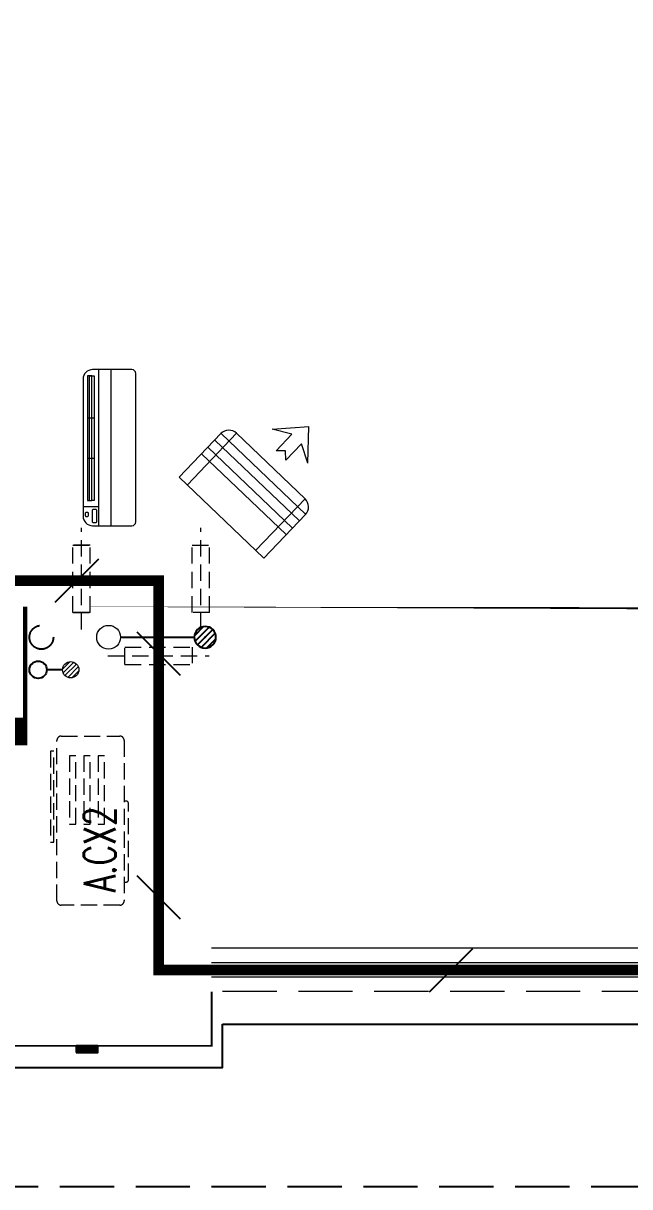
# Model space of a CAD drawing. Extents: x 5031545 to 5313844, y -886381 to -283477.
# Drawn here: x 5163327 to 5166124, y -856181 to -850813 of the extents above; entities that cross this region are included whole.
import ezdxf

# ---------------------------------------------------------------- set-up
doc = ezdxf.new("R2010")
doc.units = 0
doc.header["$LTSCALE"] = 1000
doc.header["$MEASUREMENT"] = 0
for name, pattern in [('CENTER2', [1.125, 0.75, -0.125, 0.125, -0.125]), ('DASH', [0.35, 0.25, -0.1]), ('HIDDEN', [0.375, 0.25, -0.125])]:
    doc.linetypes.add(name, pattern=pattern)
doc.layers.get('0').update_dxf_attribs({"linetype": 'CONTINUOUS'})
for name, color, linetype, lineweight in [('EQUIP_地漏', 7, 'CONTINUOUS', 18), ('VPIPE-废水', 31, 'TG_F', 18), ('平面-栏杆', 56, 'CONTINUOUS', 15), ('平面-看线', 252, 'CONTINUOUS', 15), ('平面-空调室内机', 176, 'CONTINUOUS', 9), ('平面-空调预留孔', 252, 'CONTINUOUS', 15)]:
    doc.layers.add(name, color=color, linetype=linetype, lineweight=lineweight)
for name, color, linetype in [('LVTRY', 252, 'CONTINUOUS'), ('SHTLN', 4, 'CONTINUOUS'), ('VPIPE-凝结', 150, 'CONTINUOUS'), ('VPIPE-雨水', 4, 'DASH'), ('WIRE-接地', 2, 'CONTINUOUS'), ('卫生间', 6, 'CONTINUOUS'), ('看线', 185, 'CONTINUOUS'), ('立面', 73, 'CONTINUOUS'), ('铝合金', 144, 'CONTINUOUS')]:
    doc.layers.add(name, color=color, linetype=linetype)
doc.styles.add('_TCH_DIM', font='SIMPLEX', dxfattribs={"bigfont": 'GBCBIG'})
doc.styles.add('TG_LINETYPE', font='SIMPLEX', dxfattribs={"width": 0.8, "height": 3, "bigfont": 'HZTXT'})
doc.linetypes.add('TG_F', pattern='A,2,-0.3,["F",TG_LINETYPE,S=0.1,R=0,X=-0.23,Y=-0.15],0', length=2.3)

# ---------------------------------------------------------------- blocks, each defined once
blk = doc.blocks.new('dongkong')
at = {"layer": '平面-空调预留孔', "color": 8, "linetype": 'HIDDEN', "ltscale": 0.3}
for p, q in [((-603796.0415180789, 210899.900060961), (-603796.0415180789, 210431.4859232727)), ((-603836.0415180789, 210820.9630630909), (-603836.0415180789, 210510.8096162414)), ((-603836.0415180789, 210820.9630630909), (-603756.0415180789, 210820.9630630909)), ((-603756.0415180789, 210820.9630630909), (-603756.0415180789, 210510.8096162414))]:
    blk.add_line(p, q, dxfattribs=at)
blk.add_lwpolyline([(-603756.0415180789, 210510.8096162414), (-603836.0415180789, 210510.8096162414)], dxfattribs=at)
blk = doc.blocks.new('$lvtry$00000171')
for p, q in [((-74.24621202462731, 10.60660171788186), (-10.60660171788186, 74.24621202462731)), ((-69.81875867368217, -27.39235180270043), (27.39235180242758, 69.81875867368217)), ((-53.03300858900184, -53.03300858886359), (53.03300858900184, 53.03300858886359)), ((-27.39235180242758, -69.81875867368217), (69.81875867368217, 27.39235180270043)), ((10.60660171788186, -74.24621202462731), (74.24621202462731, -10.60660171788186))]:
    blk.add_line(p, q)
blk.add_circle((0, 0), 75)
blk.add_point((0, 0))
blk = doc.blocks.new('$TwtSys$00000141')
at = {"color": 1}
for p, q in [((-47.09803151780761, 3.836055847277748), (-5.041545145413693, 45.89254221967349)), ((-47.09803151780761, 3.836055847277748), (-5.041545145413693, 45.89254221967349)), ((-43.60958444554853, -17.52724007043071), (17.52724007042889, 43.60958444554853)), ((-43.60958444554853, -17.52724007043071), (17.52724007042889, 43.60958444554853)), ((-33.23401871576607, -33.23401871577153), (33.23401871576607, 33.23401871576425)), ((-33.23401871576607, -33.23401871576971), (33.23401871576607, 33.23401871576425)), ((-16.17805684451741, -43.53063328177632), (43.79137317708955, 16.43879673983065)), ((-16.17805684451741, -43.53063328177632), (43.79137317708955, 16.43879673983247)), ((5.715553844029273, -46.12975947626182), (46.12974035062325, -5.715572969671484)), ((5.715553844029273, -46.12975947626182), (46.12974035062325, -5.715572969671484))]:
    blk.add_line(p, q, dxfattribs=at)
blk.add_circle((0, -1.818989403545856e-12), 47, dxfattribs=at)
blk.add_circle((0, -1.818989403545856e-12), 47, dxfattribs=at)
blk = doc.blocks.new('fergve')
at = {"layer": '平面-空调预留孔', "color": 8, "linetype": 'DASH', "ltscale": 0.3}
for p, q in [((119062.717304058, 54987.64907498009), (119062.717304058, 54977.64907498009)), ((119435.5529723145, 54977.64907498009), (119435.5529723145, 54987.64907498009)), ((119072.717304058, 54967.64907498009), (119425.5529723145, 54967.64907498009))]:
    blk.add_line(p, q, dxfattribs=at)
blk.add_lwpolyline([(119715.8642389868, 54987.64907498032), (118975.8642389868, 54987.64907498009, -0.414213562373517), (118955.8642389868, 55007.64907498009), (118955.8642389873, 55277.64907498009, -0.414213562372746), (118975.8642389873, 55297.64907498009), (119715.8642389864, 55297.64907498009, -0.4142135623727947), (119735.8642389864, 55277.64907498009), (119735.8642389868, 55007.64907498055, -0.4142135623733224)], format="xyb", close=True, dxfattribs=at)
for points in [[(119666.6522452464, 55326.75839339898), (119246.8340998819, 55326.75839339898), (119246.8340998819, 55311.64433774215), (119666.6522452464, 55311.64433774215)], [(119645.4876140846, 55239.18252008365), (119329.9588134751, 55239.18252008365), (119329.9588134751, 55210.21092074577), (119645.4876140846, 55210.21092074577)], [(119645.4876140846, 55173.38063160962), (119329.9588134751, 55173.38063160962), (119329.9588134751, 55144.40903227197), (119645.4876140846, 55144.40903227197)], [(119645.4876140846, 55107.57874313582), (119329.9588134751, 55107.57874313582), (119329.9588134751, 55078.60714379794), (119645.4876140846, 55078.60714379794)]]:
    blk.add_lwpolyline(points, close=True, dxfattribs=at)
for centre, start, end in [((119072.717304058, 54977.64907498009), 180, 270), ((119425.5529723145, 54977.64907498009), 270, 0)]:
    blk.add_arc(centre, 10, start, end, dxfattribs=at)
at = {"layer": '平面-空调预留孔', "color": 8, "linetype": 'DASH', "ltscale": 0.3, "style": '_TCH_DIM', "width": 0.7058823529411765}
blk.add_text('A.CX2', height=146.88, dxfattribs=at).set_placement((119015.260064729, 55027.2738646582))
blk = doc.blocks.new('A$C001338C2')
at = {"color": 8}
for p, q in [((844.9999883423079, 303.6000072514144), (54.99998834231155, 303.6000543390692)), ((109.0525457565491, 214.7673082745569), (109.0525510513944, 303.6000511174025)), ((-1.49359439092e-05, 248.6000576173246), (-2.84423585981e-05, 22.0000576172315)), ((899.9999715576414, 22.00000397306576), (899.9999850640525, 248.6000039731589)), ((21.99997024633922, 5.63059293199e-05), (877.9999702463392, 5.2843679441e-06))]:
    blk.add_line(p, q, dxfattribs=at)
at = {"color": 8, "lineweight": 5}
for p, q in [((864.5756734352908, 278.6904651548975), (144.4768629888749, 278.6905080761171)), ((144.4768629888749, 278.6905080761171), (144.4768622188567, 265.7722729386405)), ((387.0097734353949, 278.6904936200444), (144.4768629888749, 278.6905080761171)), ((144.4768629888749, 278.6905080761171), (144.4768614488676, 252.8539829386973)), ((387.0097711254275, 239.935678482565), (387.0097734353949, 278.6904936200444)), ((864.5756734352908, 278.6904651548975), (622.0427234354138, 278.6904796109884)), ((622.0427234354138, 278.6904796109884), (622.04272112545, 239.935664473509)), ((864.5756718953162, 252.8539400174777), (864.5756734352908, 278.6904651548975)), ((899.9999830474662, 214.7672611304297), (-1.69525337697e-05, 214.7673147745954)), ((144.4768622188567, 265.7722729386405), (864.5756726653053, 265.772230017421)), ((144.4768606789075, 239.9356929386377), (144.4768614488676, 252.8539829386973)), ((144.4768614488676, 252.8539829386973), (864.5756718953162, 252.8539400174777)), ((864.5756711253525, 239.9356500174181), (144.4768606789075, 239.9356929386377)), ((622.04272112545, 239.935664473509), (387.0097711254275, 239.935678482565)), ((864.5756726653053, 265.772230017421), (864.5756711253525, 239.9356500174181)), ((899.9999787804518, 143.1781611304468), (-2.12195482163e-05, 143.1782147746126))]:
    blk.add_line(p, q, dxfattribs=at)
at = {"color": 8}
for points in [[(73.08482630450817, 275.0144977724194), (56.77886350143308, 275.0144987443309, -0.414213562373095), (51.27886382925863, 280.5144990721565), (51.27886400034913, 283.3844664433818, -0.414213562373095), (56.77886432817468, 288.8844661155563), (73.08482713124977, 288.8844651436448, -0.4142135623732024), (78.58482680342422, 283.3844648158192), (78.58482663233372, 280.5144974445939, -0.414213562373095)], [(89.24090579471158, 226.3562818807586), (22.19125331861505, 226.3562858772129, -0.414213562372504), (16.6912536464406, 231.8562862050385), (16.69125431894281, 243.1390318179401, -0.414213562373095), (22.19125464676836, 248.6390314901146), (89.24090712286488, 248.6390274936603, -0.414213562373095), (94.74090679503934, 243.1390271658347), (94.74090612253713, 231.8562815529331, -0.414213562373095)]]:
    blk.add_lwpolyline(points, format="xyb", close=True, dxfattribs=at)
for centre, radius, start, end in [((54.99998506405609, 248.6000543390692), 55.0000000000001, 89.99999658490542, 179.9999965849054), ((844.9999850640525, 248.6000072514144), 55.0000000000001, 359.9999965849054, 89.99999658490542), ((21.9999715576414, 22.00005630592932), 22.00000000000004, 179.9999965849054, 269.9999965849054), ((877.9999715576414, 22.00000528436794), 22.00000000000004, 269.9999965849054, 359.9999965849054)]:
    blk.add_arc(centre, radius, start, end, dxfattribs=at)
blk = doc.blocks.new('dasdasf1sa2f31as32f')
at = {"color": 8}
for p, q in [((-116.0333029678441, 585.5764855154375), (43.31421442719875, 640.474787555806)), ((82.68419507401995, 476.5984332799144), (43.31421442719875, 640.474787555806)), ((-22.77745136787416, 585.5073602304651), (-116.0333029678441, 585.5764855154375)), ((-22.77745136787416, 585.5073602304651), (-73.37246493535349, 493.2492008739632)), ((32.42647185805254, 555.0730752506729), (-18.10105440387269, 462.9379765309382)), ((82.68419507401995, 476.5984332799144), (32.42647185805254, 555.0730752506729)), ((-473.4737950866693, 259.6563084750783), (-339.4594785901136, 504.0265200089943)), ((-269.8119794043596, 524.3392218776735), (-427.6640969782602, 236.5016507070477)), ((134.6253530689864, 245.484414406435), (-338.8351731522707, 505.1322360634172)), ((-269.8119794043596, 524.3392218776735), (113.7016146283713, 314.0177107195245)), ((-31.30690161697567, 504.4059078391083), (-73.37246493535349, 493.2492008739632)), ((-18.10105440387269, 462.9379765309382), (-31.30690161697567, 504.4059078391083)), ((114.6759563127998, 208.4019676803059), (-359.0953820513678, 468.2211672088001)), ((72.34237424354069, 131.9136772763986), (-401.1422099253978, 391.5503122554119)), ((92.58920825674431, 168.8330396253091), (-380.8957810040447, 428.4689359338913)), ((113.7016146283713, 314.0177107195245), (-44.1505029455293, 26.18013954889921)), ((0, 0), (-473.4737950866693, 259.6563084750783)), ((134.0143164967885, 244.3702115339634), (0, 0))]:
    blk.add_line(p, q, dxfattribs=at)
for centre, radius, start, end in [((-294.4793780628825, 479.3591213504569), 51.30000000018548, 61.25933126190097, 151.2593312616622), ((89.03421596984845, 269.0376101925353), 51.29999999996637, 331.2593312598987, 61.25933126186338)]:
    blk.add_arc(centre, radius, start, end, dxfattribs=at)
blk = doc.blocks.new('BFBTCSD')
at = {"layer": '卫生间', "color": 252, "linetype": 'DASH'}
blk.add_lwpolyline([(706816.5764145522, 673857.1717473625), (705216.5636133447, 673857.171747351), (705216.5636133533, 672657.1717476447), (684016.5915057282, 672657.1717470805), (684016.5915057282, 673857.1717473298), (681416.5793612655, 673857.1717472282), (681416.5793609418, 683557.1717473555), (683216.5792870072, 683557.1717473478), (683216.5799416204, 684557.1717415778), (689716.5812359976, 684557.1717831371), (689716.5788299534, 689157.1715729473), (698116.5806222568, 689157.1698435326), (698116.5806186114, 684657.1700917176), (697816.5782375892, 684657.169929029), (697816.5782375892, 683557.1718128157), (699116.5757606748, 683557.1718128176), (699116.57576521, 684557.1717789109), (706016.5764158695, 684557.1717868814), (706016.5764158714, 683557.1712656841), (706816.5788106135, 683557.1717473582)], dxfattribs=at)
blk = doc.blocks.new('$TelecSys$00000008')
blk.add_line((0.4000000000014552, 0.3999999999996362), (-0.4000000000014552, -0.3999999999996362))

msp = doc.modelspace()

# ---------------------------------------------------------------- hatches: boundary and pattern name
at = {"layer": '立面'}
h = msp.add_hatch(dxfattribs=at)
h.set_pattern_fill('ANSI31', color=252, scale=2)
h.set_pattern_definition([(45, (4275345.802370523, -1651126.265050522), (-2.245064030267288, 2.245064030267288), [])])
h.paths.add_polyline_path([(5163571.089194794, -855560.7650505223), (5163671.089194794, -855560.7650505223), (5163671.089194794, -855530.7650505223), (5163571.089194794, -855530.7650505223)])

# ---------------------------------------------------------------- linework, layer by layer
at = {"color": 252, "linetype": 'DASH', "ltscale": 0.8, "const_width": 20}
msp.add_lwpolyline([(5175986.105239499, -854720.8027740493), (5175236.093450145, -854720.802579008), (5175236.093450145, -855320.8025685966), (5170256.102830331, -855320.8025684026), (5170256.102830331, -854720.8025789596), (5169506.102506169, -854720.8027739951), (5169506.102506169, -853520.8025685707), (5163336.099871279, -853520.802568506), (5163336.099871272, -854120.8025685407), (5160406.099206003, -854120.8025685295), (5160406.09988283, -846140.8025457286), (5162206.099845127, -846140.8035692812), (5162206.09919043, -845140.8025300647)], dxfattribs=at)
at = {"color": 252, "const_width": 8}
msp.add_lwpolyline([(5163046.112024587, -855280.8025688), (5163046.112024586, -855580.8025688), (5163146.112033833, -855580.8030070963), (5163146.11201534, -855530.8025697444), (5164196.111987269, -855530.8025796602), (5164196.111968775, -855280.8017030677)], dxfattribs=at)
at = {"layer": 'VPIPE-凝结', "color": 252, "ltscale": 0.1}
msp.add_line((5163776.101617486, -853645.8025629977), (5164116.099218012, -853645.8025932531), dxfattribs=at)
at = {"layer": 'VPIPE-凝结', "color": 252}
msp.add_lwpolyline([(5163508.496818515, -853795.8025761251), (5163436.096818515, -853795.8025743247)], dxfattribs=at)
msp.add_circle((5163396.096818515, -853795.8025743247), 40, dxfattribs=at)
at = {"layer": 'VPIPE-废水', "color": 252}
msp.add_circle((5163721.101617486, -853645.8025629977), 55, dxfattribs=at)
at = {"layer": 'VPIPE-雨水', "color": 252}
msp.add_circle((5163411.096818515, -853645.8025761251), 55, dxfattribs=at)
at = {"layer": 'WIRE-接地', "color": 2, "linetype": 'CENTER2', "const_width": 50}
msp.add_lwpolyline([(5176602.686996333, -854589.0817730539), (5175103.086715339, -854589.0817730539), (5175103.086715339, -855180.3495110497), (5170399.343518985, -855180.3495110497), (5170399.343518985, -854579.1728142463), (5168899.223682553, -854579.1728142463), (5168899.223682553, -855180.980232045), (5163951.512097269, -855180.980232045), (5163951.512097269, -853384.1888975427), (5163198.869246308, -853384.1888975427), (5163198.869246308, -853982.4609581791), (5160549.522471376, -853982.4609581791), (5160549.522471376, -846298.9347941652), (5160554.614114663, -846298.7854128778)], dxfattribs=at)
at = {"layer": '平面-栏杆', "color": 252}
for points in [[(5168696.102830302, -855147.4692364377), (5164196.099218057, -855147.4692352319)], [(5168696.102830302, -855214.1359031044), (5164196.099218057, -855214.1359019012)]]:
    msp.add_lwpolyline(points, dxfattribs=at)
at = {"layer": '平面-看线', "color": 252}
msp.add_lwpolyline([(5168696.102830301, -855080.8025697712), (5164196.099218057, -855080.8025685626)], dxfattribs=at)
at = {"layer": '平面-看线', "color": 252, "linetype": 'DASH'}
msp.add_lwpolyline([(5168696.102830302, -855280.8025697712), (5164196.099218057, -855280.80256857)], dxfattribs=at)
at = {"layer": '看线', "color": 252}
msp.add_lwpolyline([(5163046.112026325, -855080.8025688003), (5162996.112026376, -855080.8023496522), (5162996.109615746, -855630.8025749549), (5164246.112011926, -855630.802420845), (5164246.111993947, -855430.8026668977)], dxfattribs=at)
at = {"layer": '看线', "color": 252, "ltscale": 0.5}
msp.add_lwpolyline([(5164246.111993947, -855430.8026668977), (5168696.10179142, -855430.8104310059)], dxfattribs=at)
at = {"layer": '立面', "color": 252}
msp.add_lwpolyline([(5163571.089194794, -855560.7650505223), (5163671.089194794, -855560.7650505223), (5163671.089194794, -855530.7650505223), (5163571.089194794, -855530.7650505223)], close=True, dxfattribs=at)
at = {"layer": '铝合金', "color": 252}
msp.add_lwpolyline([(5163571.089194794, -855560.7650505223), (5163671.089194794, -855560.7650505223), (5163671.089194794, -855530.7650505223), (5163571.089194794, -855530.7650505223)], close=True, dxfattribs=at)

# ---------------------------------------------------------------- block references
msp.add_blockref('BFBTCSD', (4478129.520518806, -1528837.974315905))
at = {"color": 252, "rotation": 90}
msp.add_blockref('fergve', (5218780.251665398, -973837.5998944803), dxfattribs=at)
at = {"layer": 'EQUIP_地漏', "color": 252, "xscale": -0.8, "yscale": -0.8, "zscale": 0.8, "rotation": 180}
msp.add_blockref('$TwtSys$00000141', (5163546.096818515, -853795.8025761251), dxfattribs=at)
at = {"layer": 'LVTRY', "color": 252, "xscale": -0.6666666667107825, "yscale": 0.6666666667107825, "rotation": 90.00000000602213}
msp.add_blockref('$lvtry$00000171', (5164166.099218016, -853645.8025932477), dxfattribs=at)
at = {"layer": 'SHTLN', "color": 6, "xscale": 250, "yscale": 250, "zscale": 250}
for p, rotation in [((5163575.190671789, -853384.1888975427), 180), ((5163951.512097269, -853720.0845647939), 90), ((5163951.512097269, -854845.0845647939), 90), ((5165300.367889911, -855180.980232045), 180)]:
    msp.add_blockref('$TelecSys$00000008', p, dxfattribs=dict(at, rotation=rotation))
at = {"layer": '平面-空调室内机', "color": 252, "ltscale": 0.3, "xscale": -1, "rotation": 180}
msp.add_blockref('dongkong', (5767392.046032618, -642709.9920550482), dxfattribs=at)
at = {"layer": '平面-空调室内机', "color": 252, "ltscale": 0.3}
for p, rotation in [((4559799.96299646, -642709.992055048), 180), ((4560350.057700594, -642709.9920721811), 180), ((5374616.792210122, -249934.7610415281), 89.99999999999999)]:
    msp.add_blockref('dongkong', p, dxfattribs=dict(at, rotation=rotation))
at = {"layer": '平面-空调预留孔', "color": 252, "xscale": 0.800000000046565, "yscale": 0.800000000046565, "zscale": 0.800000000046565, "rotation": 90.00000023343011}
msp.add_blockref('A$C001338C2', (5163845.997099579, -853130.8016506673), dxfattribs=at)
at = {"layer": '平面-空调预留孔', "color": 252, "rotation": 344.9999999966897}
msp.add_blockref('dasdasf1sa2f31as32f', (5164436.239076764, -853280.802568567), dxfattribs=at)

doc.saveas('drawing.dxf')
